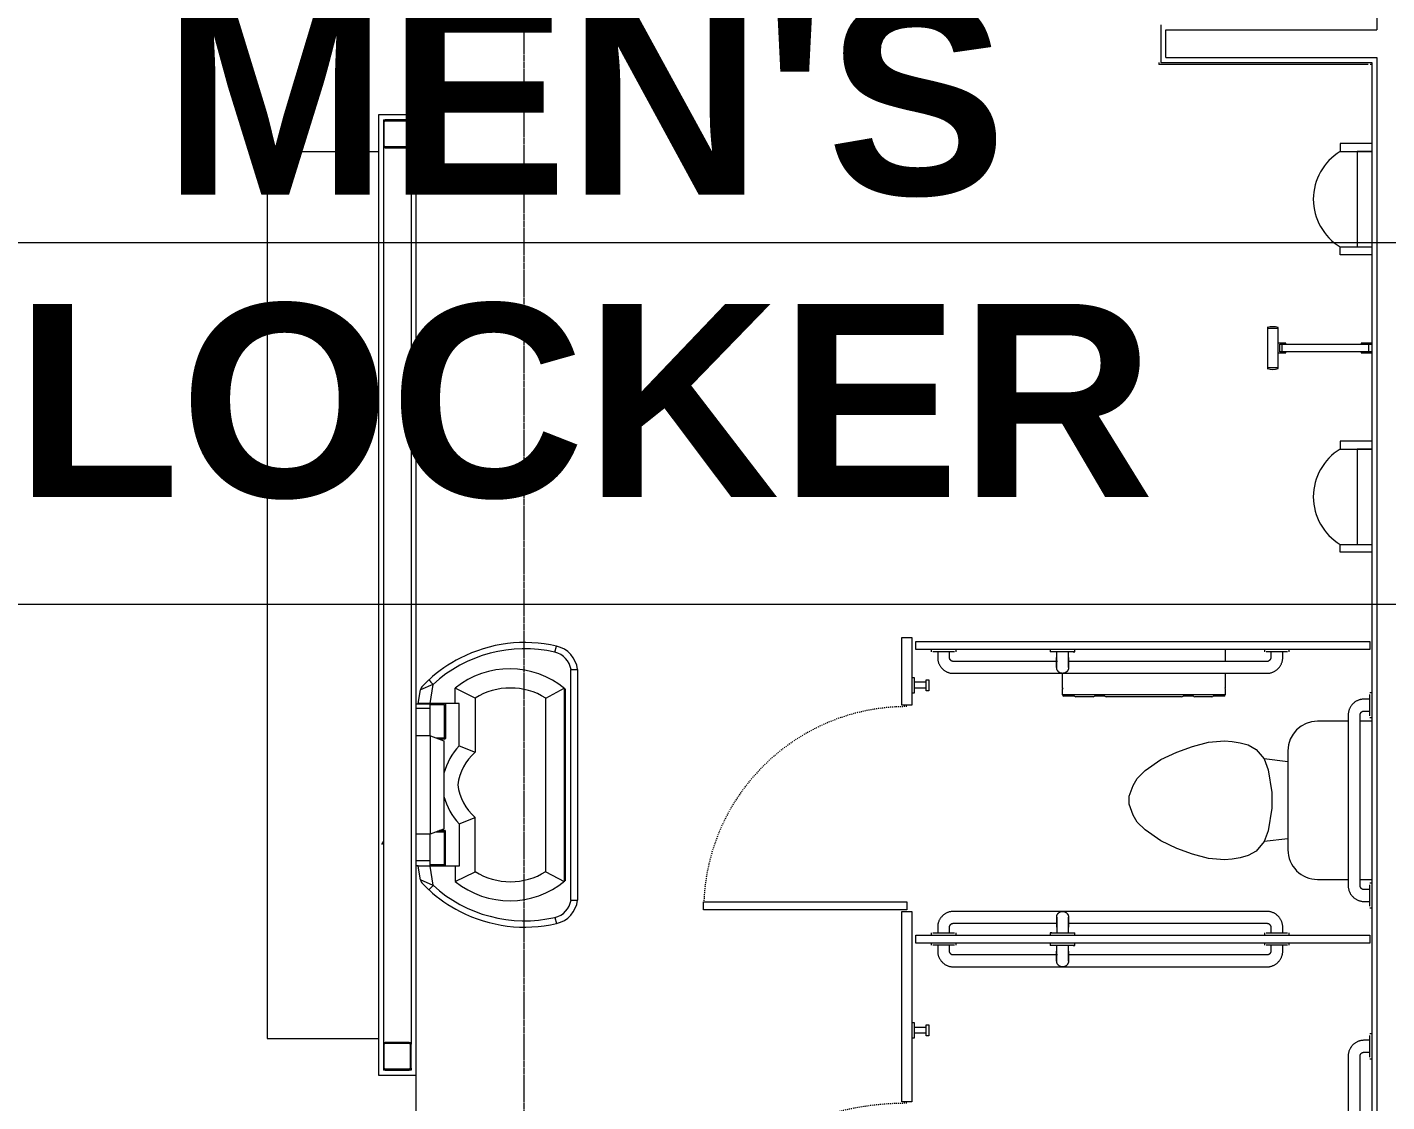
# Model space of a CAD drawing. Header units: inches. Extents: x 25369 to 33161, y -23509 to -20274.
# Drawn here: x 31268.4 to 31439.8, y -22651.3 to -22515.9 of the extents above; entities that cross this region are included whole.
import ezdxf

# ---------------------------------------------------------------- set-up
doc = ezdxf.new("R2010")
doc.units = ezdxf.units.IN
doc.header["$MEASUREMENT"] = 0
for name, pattern in [('Dash', [0.25, 0.125, -0.125]), ('Dash_2_', [0.25, 0.125, -0.125]), ('Grid Line 1_2_', [0.875, 0.5, -0.125, 0.125, -0.125])]:
    doc.linetypes.add(name, pattern=pattern)
for name, color, linetype, lineweight in [('A-FLOR', 192, 'Continuous', 13), ('A-GENM', 13, 'Continuous', 13), ('A-WALL', 113, 'Continuous', 13), ('A-WALL-PATT', 111, 'Continuous', 25), ('G-ANNO-SYMB', 111, 'Continuous', 9), ('I-FURN', 30, 'Continuous', 13), ('I-WALL', 2, 'Continuous', 13), ('M-AREA-IDEN', 171, 'Continuous', 9), ('P-SANR-FIXT', 6, 'Continuous', 13), ('Q-SPCQ', 91, 'Continuous', 13), ('Q-SPCQ-HDLN', 91, 'Dash', 9), ('S-COLS', 52, 'Continuous', 13), ('S-GRID', 1, 'Continuous', 9)]:
    doc.layers.add(name, color=color, linetype=linetype, lineweight=lineweight)
doc.styles.add('Arial_B', font='arialbd.ttf', dxfattribs={"height": 24.354149})

# ---------------------------------------------------------------- blocks, each defined once
blk = doc.blocks.new('Furniture 7 - Furniture 1-2413-Overall Floor Plan')
at = {"layer": 'I-FURN', "color": 43, "lineweight": 9}
for p, q in [((25350.61, -22501.12), (25350.61, -22612.87)), ((25364.61, -22501.12), (25350.61, -22501.12)), ((25350.61, -22612.87), (25364.61, -22612.87))]:
    blk.add_line(p, q, dxfattribs=at)
blk = doc.blocks.new('Toilet-Domestic-3D - Toilet-Domestic-3D-V39-Overall Floor Plan')
at = {"layer": 'P-SANR-FIXT', "color": 43, "lineweight": 9}
for p, q in [((-1.87, 11.5), (-0.5, 12)), ((-0.5, 12), (0.5, 12)), ((0.5, 12), (1.87, 11.5)), ((-3.74, 10), (-2.74, 11)), ((-2.74, 11), (-1.87, 11.5)), ((1.87, 11.5), (2.74, 11)), ((2.74, 11), (3.74, 10)), ((-5.13, 8), (-3.74, 10)), ((3.74, 10), (5.13, 8)), ((-6.06, 6), (-5.13, 8)), ((5.13, 8), (6.06, 6)), ((-6.79, 4), (-6.06, 6)), ((6.06, 6), (6.79, 4)), ((-7.33, 1.99), (-6.79, 4)), ((6.79, 4), (7.33, 1.99)), ((-7.5, 0), (-7.33, 1.99)), ((7.33, 1.99), (7.5, 0)), ((-7.41, -1), (-7.5, 0)), ((-7.24, -2), (-7.41, -1)), ((7.41, -1), (7.24, -2)), ((7.5, 0), (7.41, -1)), ((-6.97, -3), (-7.24, -2)), ((-6.4, -4), (-6.97, -3)), ((6.97, -3), (6.4, -4)), ((7.24, -2), (6.97, -3)), ((-5.21, -5), (-6.4, -4)), ((-3.84, -5.5), (-5.21, -5)), ((-4.86, -8.02), (-5.21, -5)), ((5.21, -5), (3.84, -5.5)), ((4.86, -8.02), (5.21, -5)), ((6.4, -4), (5.21, -5)), ((-1, -6), (-3.84, -5.5)), ((1, -6), (-1, -6)), ((3.84, -5.5), (1, -6)), ((6.25, -8.02), (-6.25, -8.02)), ((-9.98, -11.75), (-9.98, -15.6)), ((9.98, -15.6), (9.98, -11.75)), ((-9.98, -17.1), (-9.98, -18.6)), ((9.98, -18.6), (9.98, -17.1))]:
    blk.add_line(p, q, dxfattribs=at)
for centre, start, end in [((-6.25, -11.75), 90, 180), ((6.25, -11.75), 0, 90)]:
    blk.add_arc(centre, 3.73, start, end, dxfattribs=at)
blk = doc.blocks.new('Urinal-Wall-3D - Urinal-Wall-3D-23375-Overall Floor Plan')
at = {"layer": 'P-SANR-FIXT', "color": 43, "lineweight": 9}
for p, q in [((-11.29, 2.06), (-11.29, 6.06)), ((-11.29, 6.06), (-10.29, 6.06)), ((-10.29, 6.06), (-10.29, 2.06)), ((2.73, 6.06), (1.71, 6.06)), ((1.71, 6.06), (1.71, 2.06)), ((2.73, 2.06), (2.73, 6.06)), ((1.71, 3.91), (-10.29, 3.91)), ((-10.29, 3.91), (-10.29, 2.06)), ((1.71, 2.06), (1.71, 3.91))]:
    blk.add_line(p, q, dxfattribs=at)
blk.add_arc((-4.29, 2.46), 7, 31.0027, 148.9973, dxfattribs=at)
blk = doc.blocks.new('Partition-Floor_Braced_Urinal_Screen-Bradley_Corp-St__Stl - 11_ x 42_ Urinal Screen-283502-Overall Floor Plan')
at = {"layer": 'Q-SPCQ', "color": 43, "lineweight": 9}
for p, q in [((-0.6, -0.62), (-0.6, -2)), ((-0.5, -1), (-0.5, -0.62)), ((-0.5, -12), (-0.5, -1)), ((0.5, -1), (-0.5, -1)), ((0.5, -0.62), (0.5, -1)), ((0.5, -1), (0.5, -12)), ((0.6, -2), (0.6, -0.62)), ((-0.6, -2), (-0.5, -2)), ((0.5, -2), (0.6, -2)), ((-0.5, -11.5), (-0.6, -11.5)), ((-0.6, -11.5), (-0.6, -12.5)), ((0.6, -11.5), (0.5, -11.5)), ((0.6, -12.5), (0.6, -11.5)), ((-0.6, -12.44), (-2.58, -12.44)), ((-2.5, -12.5), (2.5, -12.5)), ((-2.5, -13.75), (-2.5, -12.5)), ((-0.5, -12.23), (-0.5, -12)), ((-0.5, -12), (0.5, -12)), ((0.5, -12.23), (-0.5, -12.23)), ((0.5, -12), (0.5, -12.23)), ((2.58, -12.44), (0.6, -12.44)), ((2.5, -12.5), (2.5, -13.75)), ((-2.58, -13.81), (2.58, -13.81)), ((2.5, -13.75), (-2.5, -13.75))]:
    blk.add_line(p, q, dxfattribs=at)
for centre, start, end in [((-0.39, -13.13), 162.6194, 197.3806), ((0.39, -13.13), 342.6194, 17.3806)]:
    blk.add_arc(centre, 2.3, start, end, dxfattribs=at)
blk = doc.blocks.new('Partition-Floor_Braced-Bradley_Corp-St_Stl-ADA-N_Stalls - ADA _optional_ _ n Standard Stalls-320718-Overall Floor Plan')
at = {"layer": 'Q-SPCQ', "color": 43, "lineweight": 9}
for p, q in [((11.69, 94.87), (12.69, 94.87)), ((11.69, 59.25), (11.69, 94.87)), ((12.69, 94.87), (12.69, 59.25)), ((71.69, 84.87), (72.69, 84.87)), ((71.69, 59.25), (71.69, 84.87)), ((72.69, 84.87), (72.69, 59.25)), ((8.5, 59.88), (11.5, 59.88)), ((8.5, 58.63), (8.5, 59.88)), ((11.5, 58.63), (8.5, 58.63)), ((11.5, 59.88), (11.5, 58.63)), ((12.69, 59.25), (11.69, 59.25)), ((47.5, 59.88), (71.5, 59.88)), ((47.5, 58.63), (47.5, 59.88)), ((71.5, 58.63), (47.5, 58.63)), ((71.5, 59.88), (71.5, 58.63)), ((72.69, 59.25), (71.69, 59.25)), ((97.5, 59.88), (106, 59.88)), ((97.5, 58.63), (97.5, 59.88)), ((106, 58.63), (97.5, 58.63)), ((106, 59.88), (106, 58.63)), ((67.5, 58.13), (68.5, 58.13)), ((67.5, 0.88), (67.5, 58.13)), ((68.5, 58.13), (68.5, 0.88)), ((104.5, 58.13), (105.5, 58.13)), ((104.5, 0.88), (104.5, 58.13)), ((105.5, 58.13), (105.5, 0.88)), ((68.5, 0.88), (67.5, 0.88)), ((105.5, 0.88), (104.5, 0.88))]:
    blk.add_line(p, q, dxfattribs=at)
at = {"layer": 'Q-SPCQ-HDLN', "color": 43, "linetype": 'Dash_2_'}
for centre, radius, end in [((11.69, 59.25), 35.62, 88.2092), ((71.69, 59.25), 25.62, 87.7958)]:
    blk.add_arc(centre, radius, 0, end, dxfattribs=at)
blk = doc.blocks.new('817_Grab_Bars - 8170-001420-V43-Overall Floor Plan')
at = {"layer": 'Q-SPCQ', "color": 43, "lineweight": 9}
for p, q in [((25453.2, -22631.3), (25453.2, -22631.58)), ((25454.77, -22631.58), (25453.41, -22631.58)), ((25454.02, -22631.58), (25454.02, -22632.3)), ((25456.12, -22631.58), (25454.77, -22631.58)), ((25455.52, -22632.3), (25455.52, -22631.58)), ((25456.33, -22631.58), (25456.33, -22631.3)), ((25495.2, -22631.3), (25495.2, -22631.58)), ((25496.77, -22631.58), (25495.41, -22631.58)), ((25496.02, -22631.58), (25496.02, -22632.3)), ((25498.12, -22631.58), (25496.77, -22631.58)), ((25497.52, -22632.3), (25497.52, -22631.58)), ((25498.33, -22631.58), (25498.33, -22631.3)), ((25469.11, -22632.8), (25456.02, -22632.8)), ((25495.52, -22632.8), (25470.42, -22632.8)), ((25456.02, -22634.3), (25495.52, -22634.3))]:
    blk.add_line(p, q, dxfattribs=at)
at = {"layer": 'Q-SPCQ', "color": 43, "lineweight": 9, "flags": 128}
for points in [[(25454.02, -22632.3), (25454.02, -22632.38), (25454.02, -22632.46), (25454.03, -22632.54), (25454.04, -22632.62), (25454.06, -22632.7), (25454.07, -22632.78), (25454.09, -22632.86), (25454.12, -22632.93), (25454.14, -22633.01), (25454.17, -22633.08), (25454.21, -22633.15), (25454.24, -22633.23), (25454.28, -22633.3), (25454.32, -22633.37), (25454.36, -22633.43), (25454.41, -22633.5), (25454.46, -22633.56), (25454.51, -22633.62), (25454.57, -22633.68), (25454.62, -22633.74), (25454.68, -22633.79), (25454.74, -22633.84), (25454.8, -22633.89), (25454.87, -22633.94), (25454.93, -22633.99), (25455, -22634.03), (25455.07, -22634.07), (25455.14, -22634.1), (25455.22, -22634.14), (25455.29, -22634.17), (25455.37, -22634.19), (25455.44, -22634.22), (25455.52, -22634.24), (25455.6, -22634.26), (25455.68, -22634.27), (25455.75, -22634.29), (25455.83, -22634.29), (25455.91, -22634.3), (25455.99, -22634.3), (25456.02, -22634.3)], [(25456.02, -22632.8), (25456, -22632.8), (25455.98, -22632.8), (25455.96, -22632.8), (25455.94, -22632.8), (25455.92, -22632.79), (25455.9, -22632.79), (25455.88, -22632.78), (25455.86, -22632.78), (25455.84, -22632.77), (25455.82, -22632.76), (25455.8, -22632.76), (25455.78, -22632.75), (25455.77, -22632.74), (25455.75, -22632.73), (25455.73, -22632.72), (25455.72, -22632.7), (25455.7, -22632.69), (25455.69, -22632.68), (25455.67, -22632.67), (25455.66, -22632.65), (25455.64, -22632.64), (25455.63, -22632.62), (25455.62, -22632.61), (25455.61, -22632.59), (25455.59, -22632.57), (25455.58, -22632.56), (25455.57, -22632.54), (25455.57, -22632.52), (25455.56, -22632.5), (25455.55, -22632.48), (25455.54, -22632.47), (25455.54, -22632.45), (25455.53, -22632.43), (25455.53, -22632.41), (25455.52, -22632.39), (25455.52, -22632.37), (25455.52, -22632.35), (25455.52, -22632.33), (25455.52, -22632.31), (25455.52, -22632.3)], [(25495.52, -22634.3), (25495.6, -22634.3), (25495.68, -22634.3), (25495.75, -22634.29), (25495.83, -22634.28), (25495.91, -22634.26), (25495.99, -22634.25), (25496.07, -22634.22), (25496.14, -22634.2), (25496.22, -22634.17), (25496.29, -22634.14), (25496.37, -22634.11), (25496.44, -22634.08), (25496.51, -22634.04), (25496.58, -22634), (25496.64, -22633.95), (25496.71, -22633.91), (25496.77, -22633.86), (25496.83, -22633.81), (25496.89, -22633.75), (25496.95, -22633.7), (25497, -22633.64), (25497.06, -22633.58), (25497.11, -22633.51), (25497.15, -22633.45), (25497.2, -22633.38), (25497.24, -22633.32), (25497.28, -22633.25), (25497.32, -22633.17), (25497.35, -22633.1), (25497.38, -22633.03), (25497.41, -22632.95), (25497.43, -22632.88), (25497.45, -22632.8), (25497.47, -22632.72), (25497.49, -22632.64), (25497.5, -22632.56), (25497.51, -22632.48), (25497.51, -22632.4), (25497.52, -22632.32), (25497.52, -22632.3)], [(25496.02, -22632.3), (25496.01, -22632.32), (25496.01, -22632.34), (25496.01, -22632.36), (25496.01, -22632.38), (25496.01, -22632.4), (25496, -22632.42), (25496, -22632.44), (25495.99, -22632.46), (25495.98, -22632.48), (25495.98, -22632.5), (25495.97, -22632.52), (25495.96, -22632.53), (25495.95, -22632.55), (25495.94, -22632.57), (25495.93, -22632.59), (25495.92, -22632.6), (25495.9, -22632.62), (25495.89, -22632.63), (25495.88, -22632.65), (25495.86, -22632.66), (25495.85, -22632.68), (25495.83, -22632.69), (25495.82, -22632.7), (25495.8, -22632.71), (25495.79, -22632.72), (25495.77, -22632.73), (25495.75, -22632.74), (25495.73, -22632.75), (25495.71, -22632.76), (25495.7, -22632.77), (25495.68, -22632.78), (25495.66, -22632.78), (25495.64, -22632.79), (25495.62, -22632.79), (25495.6, -22632.8), (25495.58, -22632.8), (25495.56, -22632.8), (25495.54, -22632.8), (25495.52, -22632.8), (25495.52, -22632.8)]]:
    blk.add_lwpolyline(points, dxfattribs=at)
blk = doc.blocks.new('817_Grab_Bars - 8170-001420-V44-Overall Floor Plan')
at = {"layer": 'Q-SPCQ', "color": 43, "lineweight": 9}
for p, q in [((25495.52, -22627.3), (25456.02, -22627.3)), ((25456.02, -22628.8), (25469.11, -22628.8)), ((25470.42, -22628.8), (25495.52, -22628.8)), ((25453.2, -22630.02), (25453.2, -22630.3)), ((25453.41, -22630.02), (25454.77, -22630.02)), ((25454.02, -22629.3), (25454.02, -22630.02)), ((25454.77, -22630.02), (25456.12, -22630.02)), ((25455.52, -22630.02), (25455.52, -22629.3)), ((25456.33, -22630.3), (25456.33, -22630.02)), ((25495.2, -22630.02), (25495.2, -22630.3)), ((25495.41, -22630.02), (25496.77, -22630.02)), ((25496.02, -22629.3), (25496.02, -22630.02)), ((25496.77, -22630.02), (25498.12, -22630.02)), ((25497.52, -22630.02), (25497.52, -22629.3)), ((25498.33, -22630.3), (25498.33, -22630.02))]:
    blk.add_line(p, q, dxfattribs=at)
at = {"layer": 'Q-SPCQ', "color": 43, "lineweight": 9, "flags": 128}
for points in [[(25456.02, -22627.3), (25455.94, -22627.3), (25455.86, -22627.31), (25455.78, -22627.32), (25455.7, -22627.33), (25455.62, -22627.34), (25455.54, -22627.36), (25455.46, -22627.38), (25455.39, -22627.4), (25455.31, -22627.43), (25455.24, -22627.46), (25455.16, -22627.49), (25455.09, -22627.53), (25455.02, -22627.57), (25454.95, -22627.61), (25454.89, -22627.65), (25454.82, -22627.7), (25454.76, -22627.75), (25454.7, -22627.8), (25454.64, -22627.85), (25454.58, -22627.91), (25454.53, -22627.97), (25454.47, -22628.03), (25454.42, -22628.09), (25454.38, -22628.16), (25454.33, -22628.22), (25454.29, -22628.29), (25454.25, -22628.36), (25454.22, -22628.43), (25454.18, -22628.5), (25454.15, -22628.58), (25454.12, -22628.65), (25454.1, -22628.73), (25454.08, -22628.81), (25454.06, -22628.88), (25454.04, -22628.96), (25454.03, -22629.04), (25454.02, -22629.12), (25454.02, -22629.2), (25454.02, -22629.28), (25454.02, -22629.3)], [(25455.52, -22629.3), (25455.52, -22629.28), (25455.52, -22629.26), (25455.52, -22629.24), (25455.52, -22629.22), (25455.53, -22629.2), (25455.53, -22629.18), (25455.53, -22629.16), (25455.54, -22629.15), (25455.55, -22629.13), (25455.55, -22629.11), (25455.56, -22629.09), (25455.57, -22629.07), (25455.58, -22629.05), (25455.59, -22629.04), (25455.6, -22629.02), (25455.61, -22629), (25455.63, -22628.99), (25455.64, -22628.97), (25455.65, -22628.96), (25455.67, -22628.94), (25455.68, -22628.93), (25455.7, -22628.92), (25455.71, -22628.91), (25455.73, -22628.89), (25455.75, -22628.88), (25455.76, -22628.87), (25455.78, -22628.86), (25455.8, -22628.85), (25455.82, -22628.84), (25455.83, -22628.84), (25455.85, -22628.83), (25455.87, -22628.82), (25455.89, -22628.82), (25455.91, -22628.81), (25455.93, -22628.81), (25455.95, -22628.81), (25455.97, -22628.8), (25455.99, -22628.8), (25456.01, -22628.8), (25456.02, -22628.8)], [(25497.52, -22629.3), (25497.51, -22629.22), (25497.51, -22629.14), (25497.5, -22629.06), (25497.49, -22628.98), (25497.48, -22628.91), (25497.46, -22628.83), (25497.44, -22628.75), (25497.41, -22628.67), (25497.39, -22628.6), (25497.36, -22628.52), (25497.32, -22628.45), (25497.29, -22628.38), (25497.25, -22628.31), (25497.21, -22628.24), (25497.17, -22628.17), (25497.12, -22628.11), (25497.07, -22628.05), (25497.02, -22627.98), (25496.96, -22627.92), (25496.91, -22627.87), (25496.85, -22627.81), (25496.79, -22627.76), (25496.73, -22627.71), (25496.66, -22627.66), (25496.6, -22627.62), (25496.53, -22627.58), (25496.46, -22627.54), (25496.39, -22627.5), (25496.31, -22627.47), (25496.24, -22627.44), (25496.16, -22627.41), (25496.09, -22627.39), (25496.01, -22627.37), (25495.93, -22627.35), (25495.86, -22627.33), (25495.78, -22627.32), (25495.7, -22627.31), (25495.62, -22627.31), (25495.54, -22627.3), (25495.52, -22627.3)], [(25495.52, -22628.8), (25495.54, -22628.8), (25495.56, -22628.8), (25495.58, -22628.81), (25495.59, -22628.81), (25495.61, -22628.81), (25495.63, -22628.82), (25495.65, -22628.82), (25495.67, -22628.83), (25495.69, -22628.83), (25495.71, -22628.84), (25495.73, -22628.85), (25495.75, -22628.86), (25495.76, -22628.87), (25495.78, -22628.88), (25495.8, -22628.89), (25495.81, -22628.9), (25495.83, -22628.91), (25495.84, -22628.93), (25495.86, -22628.94), (25495.87, -22628.95), (25495.89, -22628.97), (25495.9, -22628.98), (25495.91, -22629), (25495.92, -22629.02), (25495.94, -22629.03), (25495.95, -22629.05), (25495.96, -22629.07), (25495.97, -22629.08), (25495.97, -22629.1), (25495.98, -22629.12), (25495.99, -22629.14), (25495.99, -22629.16), (25496, -22629.18), (25496, -22629.2), (25496.01, -22629.22), (25496.01, -22629.24), (25496.01, -22629.26), (25496.01, -22629.28), (25496.02, -22629.3), (25496.02, -22629.3)]]:
    blk.add_lwpolyline(points, dxfattribs=at)
blk = doc.blocks.new('Dispenser-Toilet_Tissue-Frost_Products_LTD_-Jumbo-169 - Steel-Brushed-Stainless_Steel-V49-Overall Floor Plan')
at = {"layer": 'Q-SPCQ', "color": 43, "lineweight": 9}
for p, q in [((25490.26, -22594.3), (25490.26, -22595.81)), ((25469.77, -22599.14), (25469.77, -22597.28)), ((25490.26, -22597.3), (25490.26, -22599.14)), ((25469.77, -22600), (25469.77, -22599.23)), ((25469.77, -22599.23), (25469.83, -22599.23)), ((25469.83, -22599.23), (25469.83, -22599.2)), ((25490.21, -22599.2), (25490.21, -22599.23)), ((25490.21, -22599.23), (25490.26, -22599.23)), ((25490.26, -22599.23), (25490.26, -22600)), ((25490.26, -22600), (25469.77, -22600)), ((25471.28, -22600.16), (25469.93, -22600.16)), ((25473.61, -22600.26), (25471.44, -22600.26)), ((25475.08, -22600.16), (25473.77, -22600.16)), ((25484.77, -22600.26), (25475.26, -22600.26)), ((25486.26, -22600.16), (25484.95, -22600.16)), ((25488.59, -22600.26), (25486.42, -22600.26)), ((25490.11, -22600.16), (25488.75, -22600.16))]:
    blk.add_line(p, q, dxfattribs=at)
for centre, radius, start, end in [((25469.83, -22599.14), 0.06, 180, 270), ((25490.2, -22599.14), 0.0601, 272.6815, 0), ((25469.93, -22600), 0.16, 180, 270), ((25471.44, -22600.08), 0.18, 206.3878, 270), ((25473.61, -22600.08), 0.18, 270, 333.6122), ((25475.26, -22600.04), 0.22, 213.0557, 270), ((25484.77, -22600.04), 0.22, 270, 326.9443), ((25486.42, -22600.08), 0.18, 206.3878, 270), ((25488.59, -22600.08), 0.18, 270, 333.6122), ((25490.1, -22600), 0.16, 270.9981, 0)]:
    blk.add_arc(centre, radius, start, end, dxfattribs=at)
blk = doc.blocks.new('817_Grab_Bars - 8170-001420-V55-Overall Floor Plan')
at = {"layer": 'Q-SPCQ', "color": 43, "lineweight": 9}
for p, q in [((25508.48, -22643.55), (25507.77, -22643.55)), ((25508.77, -22642.74), (25508.48, -22642.74)), ((25508.48, -22644.3), (25508.48, -22642.95)), ((25508.48, -22645.66), (25508.48, -22644.3)), ((25505.77, -22645.55), (25505.77, -22685.05)), ((25507.27, -22685.05), (25507.27, -22645.55)), ((25507.77, -22645.05), (25508.48, -22645.05)), ((25508.48, -22645.87), (25508.77, -22645.87)), ((25508.77, -22684.74), (25508.48, -22684.74)), ((25508.48, -22686.3), (25508.48, -22684.95)), ((25508.48, -22685.55), (25507.77, -22685.55)), ((25507.77, -22687.05), (25508.48, -22687.05)), ((25508.48, -22687.66), (25508.48, -22686.3)), ((25508.48, -22687.87), (25508.77, -22687.87))]:
    blk.add_line(p, q, dxfattribs=at)
at = {"layer": 'Q-SPCQ', "color": 43, "lineweight": 9, "flags": 128}
for points in [[(25507.77, -22643.55), (25507.69, -22643.55), (25507.61, -22643.56), (25507.53, -22643.57), (25507.45, -22643.58), (25507.37, -22643.59), (25507.29, -22643.61), (25507.21, -22643.63), (25507.14, -22643.65), (25507.06, -22643.68), (25506.99, -22643.71), (25506.91, -22643.74), (25506.84, -22643.78), (25506.77, -22643.82), (25506.7, -22643.86), (25506.64, -22643.9), (25506.57, -22643.95), (25506.51, -22644), (25506.45, -22644.05), (25506.39, -22644.1), (25506.33, -22644.16), (25506.28, -22644.22), (25506.22, -22644.28), (25506.17, -22644.34), (25506.13, -22644.41), (25506.08, -22644.47), (25506.04, -22644.54), (25506, -22644.61), (25505.97, -22644.68), (25505.93, -22644.75), (25505.9, -22644.83), (25505.87, -22644.9), (25505.85, -22644.98), (25505.83, -22645.06), (25505.81, -22645.13), (25505.79, -22645.21), (25505.78, -22645.29), (25505.77, -22645.37), (25505.77, -22645.45), (25505.77, -22645.53), (25505.77, -22645.55)], [(25507.27, -22645.55), (25507.27, -22645.53), (25507.27, -22645.51), (25507.27, -22645.49), (25507.27, -22645.47), (25507.28, -22645.45), (25507.28, -22645.43), (25507.28, -22645.41), (25507.29, -22645.4), (25507.3, -22645.38), (25507.3, -22645.36), (25507.31, -22645.34), (25507.32, -22645.32), (25507.33, -22645.3), (25507.34, -22645.29), (25507.35, -22645.27), (25507.36, -22645.25), (25507.38, -22645.24), (25507.39, -22645.22), (25507.4, -22645.21), (25507.42, -22645.19), (25507.43, -22645.18), (25507.45, -22645.17), (25507.46, -22645.16), (25507.48, -22645.14), (25507.5, -22645.13), (25507.51, -22645.12), (25507.53, -22645.11), (25507.55, -22645.1), (25507.57, -22645.09), (25507.58, -22645.09), (25507.6, -22645.08), (25507.62, -22645.07), (25507.64, -22645.07), (25507.66, -22645.06), (25507.68, -22645.06), (25507.7, -22645.06), (25507.72, -22645.05), (25507.74, -22645.05), (25507.76, -22645.05), (25507.77, -22645.05)], [(25505.77, -22685.05), (25505.77, -22685.13), (25505.77, -22685.21), (25505.78, -22685.29), (25505.79, -22685.37), (25505.81, -22685.45), (25505.82, -22685.53), (25505.84, -22685.61), (25505.87, -22685.68), (25505.89, -22685.76), (25505.92, -22685.83), (25505.96, -22685.9), (25505.99, -22685.98), (25506.03, -22686.05), (25506.07, -22686.12), (25506.11, -22686.18), (25506.16, -22686.25), (25506.21, -22686.31), (25506.26, -22686.37), (25506.32, -22686.43), (25506.37, -22686.49), (25506.43, -22686.54), (25506.49, -22686.59), (25506.55, -22686.64), (25506.62, -22686.69), (25506.68, -22686.74), (25506.75, -22686.78), (25506.82, -22686.82), (25506.89, -22686.85), (25506.97, -22686.89), (25507.04, -22686.92), (25507.12, -22686.94), (25507.19, -22686.97), (25507.27, -22686.99), (25507.35, -22687.01), (25507.43, -22687.02), (25507.5, -22687.04), (25507.58, -22687.04), (25507.66, -22687.05), (25507.74, -22687.05), (25507.77, -22687.05)], [(25507.77, -22685.55), (25507.75, -22685.55), (25507.73, -22685.55), (25507.71, -22685.55), (25507.69, -22685.55), (25507.67, -22685.54), (25507.65, -22685.54), (25507.63, -22685.53), (25507.61, -22685.53), (25507.59, -22685.52), (25507.57, -22685.51), (25507.55, -22685.51), (25507.53, -22685.5), (25507.52, -22685.49), (25507.5, -22685.48), (25507.48, -22685.47), (25507.47, -22685.45), (25507.45, -22685.44), (25507.44, -22685.43), (25507.42, -22685.42), (25507.41, -22685.4), (25507.39, -22685.39), (25507.38, -22685.37), (25507.37, -22685.36), (25507.36, -22685.34), (25507.34, -22685.32), (25507.33, -22685.31), (25507.32, -22685.29), (25507.32, -22685.27), (25507.31, -22685.25), (25507.3, -22685.23), (25507.29, -22685.22), (25507.29, -22685.2), (25507.28, -22685.18), (25507.28, -22685.16), (25507.27, -22685.14), (25507.27, -22685.12), (25507.27, -22685.1), (25507.27, -22685.08), (25507.27, -22685.06), (25507.27, -22685.05)]]:
    blk.add_lwpolyline(points, dxfattribs=at)
blk = doc.blocks.new('817_Grab_Bars - 8170-001240-25748-Overall Floor Plan')
at = {"layer": 'Q-SPCQ', "color": 43, "lineweight": 9}
for p, q in [((25395.61, -22755.55), (25394.89, -22755.55)), ((25395.89, -22754.73), (25395.61, -22754.73)), ((25395.61, -22756.3), (25395.61, -22754.94)), ((25394.89, -22757.05), (25395.61, -22757.05)), ((25395.61, -22757.65), (25395.61, -22756.3)), ((25392.89, -22757.55), (25392.89, -22779.05)), ((25394.39, -22779.05), (25394.39, -22757.55)), ((25395.61, -22757.86), (25395.89, -22757.86)), ((25395.61, -22779.55), (25394.89, -22779.55)), ((25395.89, -22778.73), (25395.61, -22778.73)), ((25395.61, -22780.3), (25395.61, -22778.94)), ((25394.89, -22781.05), (25395.61, -22781.05)), ((25395.61, -22781.65), (25395.61, -22780.3)), ((25395.61, -22781.86), (25395.89, -22781.86))]:
    blk.add_line(p, q, dxfattribs=at)
at = {"layer": 'Q-SPCQ', "color": 43, "lineweight": 9, "flags": 128}
for points in [[(25394.89, -22755.55), (25394.81, -22755.55), (25394.73, -22755.55), (25394.65, -22755.56), (25394.57, -22755.57), (25394.49, -22755.59), (25394.41, -22755.6), (25394.34, -22755.62), (25394.26, -22755.65), (25394.19, -22755.68), (25394.11, -22755.7), (25394.04, -22755.74), (25393.97, -22755.77), (25393.9, -22755.81), (25393.83, -22755.85), (25393.76, -22755.9), (25393.7, -22755.94), (25393.63, -22755.99), (25393.57, -22756.04), (25393.51, -22756.1), (25393.46, -22756.15), (25393.4, -22756.21), (25393.35, -22756.27), (25393.3, -22756.34), (25393.25, -22756.4), (25393.21, -22756.47), (25393.17, -22756.53), (25393.13, -22756.6), (25393.09, -22756.68), (25393.06, -22756.75), (25393.03, -22756.82), (25393, -22756.9), (25392.97, -22756.97), (25392.95, -22757.05), (25392.93, -22757.13), (25392.92, -22757.21), (25392.91, -22757.29), (25392.9, -22757.37), (25392.89, -22757.45), (25392.89, -22757.53), (25392.89, -22757.55)], [(25394.39, -22757.55), (25394.39, -22757.53), (25394.39, -22757.51), (25394.39, -22757.49), (25394.4, -22757.47), (25394.4, -22757.45), (25394.4, -22757.43), (25394.41, -22757.41), (25394.42, -22757.39), (25394.42, -22757.37), (25394.43, -22757.35), (25394.44, -22757.33), (25394.45, -22757.32), (25394.46, -22757.3), (25394.47, -22757.28), (25394.48, -22757.26), (25394.49, -22757.25), (25394.5, -22757.23), (25394.51, -22757.22), (25394.53, -22757.2), (25394.54, -22757.19), (25394.56, -22757.17), (25394.57, -22757.16), (25394.59, -22757.15), (25394.6, -22757.14), (25394.62, -22757.13), (25394.64, -22757.12), (25394.65, -22757.11), (25394.67, -22757.1), (25394.69, -22757.09), (25394.71, -22757.08), (25394.73, -22757.07), (25394.75, -22757.07), (25394.77, -22757.06), (25394.79, -22757.06), (25394.81, -22757.05), (25394.83, -22757.05), (25394.84, -22757.05), (25394.86, -22757.05), (25394.88, -22757.05), (25394.89, -22757.05)], [(25392.89, -22779.05), (25392.89, -22779.13), (25392.9, -22779.21), (25392.9, -22779.29), (25392.92, -22779.37), (25392.93, -22779.44), (25392.95, -22779.52), (25392.97, -22779.6), (25392.99, -22779.68), (25393.02, -22779.75), (25393.05, -22779.83), (25393.08, -22779.9), (25393.12, -22779.97), (25393.15, -22780.04), (25393.2, -22780.11), (25393.24, -22780.18), (25393.29, -22780.24), (25393.34, -22780.3), (25393.39, -22780.37), (25393.44, -22780.42), (25393.5, -22780.48), (25393.56, -22780.54), (25393.62, -22780.59), (25393.68, -22780.64), (25393.74, -22780.69), (25393.81, -22780.73), (25393.88, -22780.77), (25393.95, -22780.81), (25394.02, -22780.85), (25394.09, -22780.88), (25394.17, -22780.91), (25394.24, -22780.94), (25394.32, -22780.96), (25394.39, -22780.98), (25394.47, -22781), (25394.55, -22781.02), (25394.63, -22781.03), (25394.71, -22781.04), (25394.79, -22781.04), (25394.87, -22781.05), (25394.89, -22781.05)], [(25394.89, -22779.55), (25394.87, -22779.55), (25394.85, -22779.55), (25394.83, -22779.54), (25394.81, -22779.54), (25394.79, -22779.54), (25394.77, -22779.53), (25394.75, -22779.53), (25394.73, -22779.52), (25394.71, -22779.51), (25394.7, -22779.51), (25394.68, -22779.5), (25394.66, -22779.49), (25394.64, -22779.48), (25394.62, -22779.47), (25394.61, -22779.46), (25394.59, -22779.45), (25394.58, -22779.44), (25394.56, -22779.42), (25394.55, -22779.41), (25394.53, -22779.4), (25394.52, -22779.38), (25394.5, -22779.37), (25394.49, -22779.35), (25394.48, -22779.33), (25394.47, -22779.32), (25394.46, -22779.3), (25394.45, -22779.28), (25394.44, -22779.26), (25394.43, -22779.25), (25394.42, -22779.23), (25394.42, -22779.21), (25394.41, -22779.19), (25394.41, -22779.17), (25394.4, -22779.15), (25394.4, -22779.13), (25394.39, -22779.11), (25394.39, -22779.09), (25394.39, -22779.07), (25394.39, -22779.05), (25394.39, -22779.05)]]:
    blk.add_lwpolyline(points, dxfattribs=at)
blk = doc.blocks.new('817_Grab_Bars - 8170-001180-25756-Overall Floor Plan')
at = {"layer": 'Q-SPCQ', "color": 43, "lineweight": 9}
for p, q in [((25469.02, -22690.3), (25469.02, -22691.02)), ((25469.02, -22690.3), (25469.02, -22691.02)), ((25470.52, -22691.02), (25470.52, -22690.3)), ((25470.52, -22691.02), (25470.52, -22690.3)), ((25468.2, -22691.02), (25468.2, -22691.3)), ((25468.2, -22691.02), (25468.2, -22691.3)), ((25468.2, -22691.02), (25471.33, -22691.02)), ((25468.41, -22691.02), (25468.2, -22691.02)), ((25468.2, -22691.02), (25468.41, -22691.02)), ((25468.41, -22691.02), (25468.2, -22691.02)), ((25471.33, -22691.3), (25471.33, -22691.02)), ((25471.33, -22691.3), (25471.33, -22691.02))]:
    blk.add_line(p, q, dxfattribs=at)
at = {"layer": 'Q-SPCQ', "color": 43, "lineweight": 9, "flags": 128}
for points in [[(25469.02, -22689.05), (25469.02, -22689.02), (25469.02, -22688.99), (25469.02, -22688.96), (25469.02, -22688.93), (25469.03, -22688.9), (25469.04, -22688.87), (25469.04, -22688.85), (25469.05, -22688.82), (25469.06, -22688.79), (25469.07, -22688.76), (25469.09, -22688.73), (25469.1, -22688.71), (25469.11, -22688.68), (25469.13, -22688.65), (25469.15, -22688.63), (25469.16, -22688.6), (25469.18, -22688.58), (25469.2, -22688.56), (25469.22, -22688.54), (25469.24, -22688.51), (25469.26, -22688.49), (25469.29, -22688.47), (25469.31, -22688.46), (25469.34, -22688.44), (25469.36, -22688.42), (25469.39, -22688.41), (25469.41, -22688.39), (25469.44, -22688.38), (25469.47, -22688.37), (25469.49, -22688.35), (25469.52, -22688.34), (25469.55, -22688.33), (25469.58, -22688.33), (25469.61, -22688.32), (25469.64, -22688.31), (25469.67, -22688.31), (25469.7, -22688.31), (25469.73, -22688.3), (25469.76, -22688.3), (25469.77, -22688.3)], [(25469.77, -22688.3), (25469.8, -22688.3), (25469.83, -22688.31), (25469.86, -22688.31), (25469.88, -22688.31), (25469.91, -22688.32), (25469.94, -22688.32), (25469.97, -22688.33), (25470, -22688.34), (25470.03, -22688.35), (25470.06, -22688.36), (25470.08, -22688.37), (25470.11, -22688.39), (25470.14, -22688.4), (25470.16, -22688.42), (25470.19, -22688.43), (25470.21, -22688.45), (25470.24, -22688.47), (25470.26, -22688.49), (25470.28, -22688.51), (25470.3, -22688.53), (25470.32, -22688.55), (25470.34, -22688.57), (25470.36, -22688.6), (25470.38, -22688.62), (25470.4, -22688.65), (25470.41, -22688.67), (25470.43, -22688.7), (25470.44, -22688.73), (25470.45, -22688.75), (25470.46, -22688.78), (25470.47, -22688.81), (25470.48, -22688.84), (25470.49, -22688.87), (25470.5, -22688.9), (25470.5, -22688.93), (25470.51, -22688.95), (25470.51, -22688.98), (25470.51, -22689.01), (25470.52, -22689.04), (25470.52, -22689.05)], [(25469.02, -22689.05), (25469.02, -22689.05), (25469.02, -22689.06), (25469.02, -22689.06), (25469.02, -22689.07), (25469.02, -22689.08), (25469.02, -22689.09), (25469.02, -22689.1), (25469.02, -22689.12), (25469.02, -22689.13), (25469.02, -22689.15), (25469.02, -22689.17), (25469.02, -22689.19), (25469.02, -22689.22), (25469.02, -22689.24), (25469.02, -22689.27), (25469.02, -22689.3), (25469.02, -22689.33), (25469.02, -22689.36), (25469.02, -22689.4), (25469.02, -22689.43), (25469.02, -22689.47), (25469.02, -22689.51), (25469.02, -22689.55), (25469.02, -22689.59), (25469.02, -22689.63), (25469.02, -22689.67), (25469.02, -22689.71), (25469.02, -22689.76), (25469.02, -22689.8), (25469.02, -22689.85), (25469.02, -22689.9), (25469.02, -22689.94), (25469.02, -22689.99), (25469.02, -22690.04), (25469.02, -22690.09), (25469.02, -22690.14), (25469.02, -22690.19), (25469.02, -22690.24), (25469.02, -22690.29), (25469.02, -22690.3)], [(25469.02, -22690.3), (25469.02, -22690.25), (25469.02, -22690.2), (25469.02, -22690.15), (25469.02, -22690.1), (25469.02, -22690.05), (25469.02, -22690.01), (25469.02, -22689.96), (25469.02, -22689.91), (25469.02, -22689.86), (25469.02, -22689.82), (25469.02, -22689.77), (25469.02, -22689.73), (25469.02, -22689.68), (25469.02, -22689.64), (25469.02, -22689.6), (25469.02, -22689.56), (25469.02, -22689.52), (25469.02, -22689.48), (25469.02, -22689.44), (25469.02, -22689.41), (25469.02, -22689.37), (25469.02, -22689.34), (25469.02, -22689.31), (25469.02, -22689.28), (25469.02, -22689.25), (25469.02, -22689.22), (25469.02, -22689.2), (25469.02, -22689.18), (25469.02, -22689.16), (25469.02, -22689.14), (25469.02, -22689.12), (25469.02, -22689.11), (25469.02, -22689.09), (25469.02, -22689.08), (25469.02, -22689.07), (25469.02, -22689.06), (25469.02, -22689.06), (25469.02, -22689.05), (25469.02, -22689.05)], [(25470.52, -22690.3), (25470.52, -22690.25), (25470.52, -22690.2), (25470.52, -22690.15), (25470.52, -22690.1), (25470.52, -22690.05), (25470.52, -22690.01), (25470.52, -22689.96), (25470.52, -22689.91), (25470.52, -22689.86), (25470.52, -22689.82), (25470.52, -22689.77), (25470.52, -22689.73), (25470.52, -22689.68), (25470.52, -22689.64), (25470.52, -22689.6), (25470.52, -22689.56), (25470.52, -22689.52), (25470.52, -22689.48), (25470.52, -22689.44), (25470.52, -22689.41), (25470.52, -22689.37), (25470.52, -22689.34), (25470.52, -22689.31), (25470.52, -22689.28), (25470.52, -22689.25), (25470.52, -22689.22), (25470.52, -22689.2), (25470.52, -22689.18), (25470.52, -22689.16), (25470.52, -22689.14), (25470.52, -22689.12), (25470.52, -22689.11), (25470.52, -22689.09), (25470.52, -22689.08), (25470.52, -22689.07), (25470.52, -22689.06), (25470.52, -22689.06), (25470.52, -22689.05), (25470.52, -22689.05)], [(25470.52, -22689.05), (25470.52, -22689.05), (25470.52, -22689.06), (25470.52, -22689.06), (25470.52, -22689.07), (25470.52, -22689.08), (25470.52, -22689.09), (25470.52, -22689.1), (25470.52, -22689.12), (25470.52, -22689.13), (25470.52, -22689.15), (25470.52, -22689.17), (25470.52, -22689.19), (25470.52, -22689.22), (25470.52, -22689.24), (25470.52, -22689.27), (25470.52, -22689.3), (25470.52, -22689.33), (25470.52, -22689.36), (25470.52, -22689.4), (25470.52, -22689.43), (25470.52, -22689.47), (25470.52, -22689.51), (25470.52, -22689.55), (25470.52, -22689.59), (25470.52, -22689.63), (25470.52, -22689.67), (25470.52, -22689.71), (25470.52, -22689.76), (25470.52, -22689.8), (25470.52, -22689.85), (25470.52, -22689.9), (25470.52, -22689.94), (25470.52, -22689.99), (25470.52, -22690.04), (25470.52, -22690.09), (25470.52, -22690.14), (25470.52, -22690.19), (25470.52, -22690.24), (25470.52, -22690.29), (25470.52, -22690.3)]]:
    blk.add_lwpolyline(points, dxfattribs=at)
blk = doc.blocks.new('Robe_hook_5552 - Coat_hook_5552-253841-Overall Floor Plan')
at = {"layer": 'A-GENM', "color": 43, "lineweight": 9}
for p, q in [((-0.94, -0.01), (-0.94, -0.35)), ((-0.94, -0.35), (0.94, -0.35)), ((-0.37, -1.81), (-0.37, -0.35)), ((0.38, -1.81), (0.38, -0.35)), ((0.94, -0.35), (0.94, -0.01)), ((-0.69, -2.16), (-0.69, -1.81)), ((-0.69, -1.81), (0.69, -1.81)), ((0.69, -2.16), (-0.69, -2.16)), ((0.69, -1.81), (0.69, -2.16))]:
    blk.add_line(p, q, dxfattribs=at)
blk = doc.blocks.new('HSS-Hollow Structural Section-Column - HSS3-1_2X3-1_2X1_8-V76-Overall Floor Plan')
at = {"layer": 'S-COLS', "color": 7}
for p, q in [((1.518, 1.75), (-1.518, 1.75)), ((-1.75, 1.518), (-1.75, -1.518)), ((-1.634, -1.518), (-1.634, 1.518)), ((-1.518, 1.634), (1.518, 1.634)), ((1.634, 1.518), (1.634, -1.518)), ((1.75, -1.518), (1.75, 1.518)), ((1.518, -1.634), (-1.518, -1.634)), ((-1.518, -1.75), (1.518, -1.75))]:
    blk.add_line(p, q, dxfattribs=at)
for centre, radius, start, end in [((-1.518, 1.518), 0.232, 90, 180), ((1.518, 1.518), 0.232, 360, 90), ((-1.518, 1.518), 0.116, 90, 180), ((1.518, 1.518), 0.116, 0, 90), ((-1.518, -1.518), 0.232, 180, 270), ((-1.518, -1.518), 0.116, 180, 270), ((1.518, -1.518), 0.232, 270, 360), ((1.518, -1.518), 0.116, 270, 360)]:
    blk.add_arc(centre, radius, start, end, dxfattribs=at)
blk = doc.blocks.new('HSS-Hollow Structural Section-Column - HSS3-1_2X3-1_2X1_8-V78-Overall Floor Plan')
at = {"layer": 'S-COLS', "color": 7}
for p, q in [((1.518, 1.75), (-1.518, 1.75)), ((-1.75, 1.518), (-1.75, -1.518)), ((-1.634, -1.518), (-1.634, 1.518)), ((-1.518, 1.634), (1.518, 1.634)), ((1.634, 1.518), (1.634, -1.518)), ((1.75, -1.518), (1.75, 1.518)), ((1.518, -1.634), (-1.518, -1.634)), ((-1.518, -1.75), (1.518, -1.75))]:
    blk.add_line(p, q, dxfattribs=at)
for centre, radius, start, end in [((-1.518, 1.518), 0.232, 90, 180), ((1.518, 1.518), 0.232, 360, 90), ((-1.518, 1.518), 0.116, 90, 180), ((1.518, 1.518), 0.116, 0, 90), ((-1.518, -1.518), 0.232, 180, 270), ((-1.518, -1.518), 0.116, 180, 270), ((1.518, -1.518), 0.232, 270, 360), ((1.518, -1.518), 0.116, 270, 360)]:
    blk.add_arc(centre, radius, start, end, dxfattribs=at)
blk = doc.blocks.new('Change_Table-Flip_Down-Frost_Products_LTD_-1125 - Polyethylene-White-366105-Overall Floor Plan')
at = {"layer": 'Q-SPCQ', "color": 43, "lineweight": 9}
for p, q in [((25405.77, -22594.65), (25405.95, -22593.86)), ((25389.09, -22598.91), (25389.89, -22598.11)), ((25407.79, -22596.82), (25408.62, -22596.82)), ((25407.79, -22625.89), (25407.79, -22596.82)), ((25408.62, -22596.82), (25408.62, -22625.89)), ((25388.51, -22601.1), (25388.81, -22599.4)), ((25390.4, -22598.7), (25388.81, -22599.4)), ((25390.4, -22598.7), (25389.98, -22601.1)), ((25395.7, -22600.41), (25393.21, -22599.17)), ((25393.21, -22601.1), (25393.21, -22599.17)), ((25404.61, -22600.41), (25406.94, -22599.17)), ((25406.94, -22599.17), (25406.94, -22623.53)), ((25407.04, -22599.25), (25407.04, -22623.45)), ((25388.27, -22601.15), (25388.51, -22601.15)), ((25393.69, -22601.1), (25388.51, -22601.1)), ((25388.51, -22601.15), (25388.51, -22601.1)), ((25388.51, -22601.15), (25391.73, -22601.15)), ((25390.02, -22601.15), (25390.02, -22605.18)), ((25391.83, -22601.25), (25390.02, -22601.25)), ((25391.83, -22605.43), (25391.83, -22601.25)), ((25391.96, -22601.1), (25391.96, -22605.5)), ((25393.69, -22606.42), (25393.69, -22601.1)), ((25395.7, -22600.41), (25395.7, -22607.23)), ((25404.61, -22622.3), (25404.61, -22600.41)), ((25390.02, -22601.75), (25388.27, -22601.75)), ((25390.07, -22605.18), (25388.27, -22605.18)), ((25390.07, -22617.53), (25390.07, -22605.18)), ((25390.07, -22605.18), (25391.77, -22605.8)), ((25390.75, -22605.43), (25391.83, -22605.43)), ((25391.73, -22605.53), (25391.02, -22605.53)), ((25391.86, -22605.6), (25391.23, -22605.6)), ((25391.77, -22605.8), (25391.77, -22616.91)), ((25393.69, -22606.42), (25395.7, -22607.23)), ((25390.07, -22617.53), (25391.77, -22616.91)), ((25393.69, -22616.29), (25395.7, -22615.47)), ((25393.69, -22616.29), (25393.69, -22621.6)), ((25395.7, -22622.3), (25395.7, -22615.47)), ((25388.27, -22617.53), (25390.07, -22617.53)), ((25390.02, -22617.53), (25390.02, -22621.55)), ((25390.75, -22617.28), (25391.83, -22617.28)), ((25391.73, -22617.18), (25391.02, -22617.18)), ((25391.86, -22617.1), (25391.23, -22617.1)), ((25391.83, -22621.45), (25391.83, -22617.28)), ((25391.96, -22621.6), (25391.96, -22617.2)), ((25390.02, -22620.95), (25388.27, -22620.95)), ((25388.51, -22621.55), (25388.27, -22621.55)), ((25388.51, -22621.55), (25391.73, -22621.55)), ((25388.51, -22621.6), (25388.51, -22621.55)), ((25393.69, -22621.6), (25388.51, -22621.6)), ((25388.81, -22623.31), (25388.51, -22621.6)), ((25389.98, -22621.6), (25390.4, -22624.01)), ((25391.83, -22621.45), (25390.02, -22621.45)), ((25393.21, -22621.6), (25393.21, -22623.54)), ((25390.42, -22624.03), (25388.81, -22623.31)), ((25389.89, -22624.6), (25389.09, -22623.8)), ((25393.21, -22623.54), (25395.7, -22622.3)), ((25404.61, -22622.3), (25406.94, -22623.53)), ((25389.89, -22624.6), (25390.42, -22624.03)), ((25407.79, -22625.89), (25408.62, -22625.89)), ((25405.77, -22628.06), (25405.95, -22628.85))]:
    blk.add_line(p, q, dxfattribs=at)
for centre, radius, start, end in [((25401.95, -22611.33), 17.12, 77.1058, 132.4083), ((25401.98, -22611.33), 17.91, 77.1036, 117.0252), ((25405.18, -22597.23), 2.65, 8.9006, 77.1058), ((25405.21, -22597.22), 3.44, 6.6703, 77.1036), ((25401.98, -22611.33), 17.91, 117.0252, 132.4157), ((25395.94, -22593.4), 7.66, 217.8807, 223.7167), ((25400.07, -22607.6), 10.87, 50.1591, 129.1586), ((25389.63, -22599.54), 0.83, 130.6052, 170.0067), ((25400.16, -22607.61), 8.46, 58.2462, 121.7538), ((25391.73, -22601.25), 0.1, 0, 90), ((25391.73, -22605.43), 0.1, 270, 0), ((25400.01, -22612.18), 8.55, 137.6677, 164.5358), ((25391.86, -22605.5), 0.1, 270, 0), ((25400.07, -22612.18), 6.59, 131.4443, 172.8364), ((25400.07, -22610.53), 6.59, 187.1636, 228.5557), ((25400.01, -22610.53), 8.55, 195.4642, 222.3323), ((25391.73, -22617.28), 0.1, 0, 90), ((25391.86, -22617.2), 0.1, 0, 90), ((25391.73, -22621.45), 0.1, 270, 0), ((25389.63, -22623.17), 0.83, 189.9933, 229.3948), ((25400.07, -22615.1), 10.87, 230.8414, 309.8409), ((25400.16, -22615.1), 8.46, 238.2462, 301.7538), ((25401.98, -22611.38), 17.91, 227.5846, 242.8439), ((25401.95, -22611.37), 17.12, 227.5917, 282.8942), ((25405.18, -22625.48), 2.65, 282.8942, 351.0994), ((25405.21, -22625.49), 3.44, 282.8964, 353.3297), ((25401.98, -22611.38), 17.91, 242.8439, 282.8964)]:
    blk.add_arc(centre, radius, start, end, dxfattribs=at)
blk = doc.blocks.new('Locker Rooms and Restrooms_rvt-2-Overall Floor Plan')
at = {"layer": 'A-WALL-PATT', "lineweight": 9}
h = blk.add_hatch(dxfattribs=at)
h.set_pattern_fill('FP_17', color=253, style=0, pattern_type=2)
h.set_pattern_definition([(0, (5929.126, 0), (61.44, 15.36), [2.534, -43.546, 2.534, -43.546, -245.76]), (0, (5929.126, 0), (61.44, 15.36), [-92.16, 2.534, -89.626, 2.534, -43.546, -107.52]), (0, (5929.126, 0), (61.44, 15.36), [-230.4, 2.534, -28.186, 2.534, -74.266]), (120, (5952.166, 7.68), (-44.02215, 45.528601), [2.534, -43.546, 2.534, -43.546, -245.76]), (120, (5952.166, 7.68), (-44.02215, 45.528601), [-92.16, 2.534, -89.626, 2.534, -43.546, -107.52]), (120, (5952.166, 7.68), (-44.02215, 45.528601), [-230.4, 2.534, -28.186, 2.534, -74.266]), (240, (5959.846, 38.4), (-17.41785, -60.888601), [2.534, -43.546, 2.534, -43.546, -245.76]), (240, (5959.846, 38.4), (-17.41785, -60.888601), [-92.16, 2.534, -89.626, 2.534, -43.546, -107.52]), (240, (5959.846, 38.4), (-17.41785, -60.888601), [-230.4, 2.534, -28.186, 2.534, -74.266])])
h.paths.add_polyline_path([(25384.14, -22647.93), (25384.14, -22526.93), (25383.52, -22526.93), (25383.52, -22647.93)], flags=0)
at = {"layer": 'A-FLOR', "color": 43, "lineweight": 9}
for p, q in [((25388.27, -22526.93), (25388.27, -22482.37)), ((25388.27, -22691.05), (25388.27, -22647.93))]:
    blk.add_line(p, q, dxfattribs=at)
at = {"layer": 'A-WALL', "color": 7}
for p, q in [((25509.39, -22435.18), (25509.39, -22516.18)), ((25482.77, -22519.68), (25482.77, -22516.18)), ((25482.77, -22516.18), (25508.77, -22516.18)), ((25508.77, -22516.18), (25509.39, -22516.18)), ((25482.77, -22519.68), (25508.77, -22519.68)), ((25508.77, -22519.68), (25509.39, -22519.68)), ((25509.39, -22519.68), (25509.39, -22691.3)), ((25384.14, -22527.55), (25387.64, -22527.55)), ((25384.14, -22527.55), (25384.14, -22527.8)), ((25387.64, -22527.55), (25387.64, -22527.8)), ((25384.14, -22530.83), (25384.14, -22644.05)), ((25387.64, -22530.83), (25387.64, -22644.05)), ((25384.14, -22647.08), (25384.14, -22647.3)), ((25384.37, -22647.3), (25384.14, -22647.3)), ((25387.64, -22647.3), (25387.41, -22647.3)), ((25387.64, -22647.08), (25387.64, -22647.3))]:
    blk.add_line(p, q, dxfattribs=at)
at = {"layer": 'I-WALL', "color": 7}
for p, q in [((25482.14, -22515.55), (25482.14, -22516.18)), ((25482.14, -22516.18), (25482.14, -22519.68)), ((25482.14, -22519.68), (25482.14, -22520.3)), ((25482.14, -22520.3), (25508.77, -22520.3)), ((25508.77, -22520.3), (25508.77, -22691.3)), ((25384.14, -22526.93), (25383.52, -22526.93)), ((25383.52, -22526.93), (25383.52, -22647.93)), ((25387.64, -22526.93), (25384.14, -22526.93)), ((25388.27, -22526.93), (25387.64, -22526.93)), ((25388.27, -22647.93), (25388.27, -22526.93)), ((25383.52, -22647.93), (25384.14, -22647.93)), ((25384.14, -22647.93), (25387.64, -22647.93)), ((25387.64, -22647.93), (25388.27, -22647.93))]:
    blk.add_line(p, q, dxfattribs=at)
at = {"layer": 'I-WALL', "color": 43, "lineweight": 9}
for p, q in [((25481.89, -22520.3), (25481.89, -22520.55)), ((25508.27, -22520.55), (25481.89, -22520.55)), ((25508.77, -22520.55), (25508.52, -22520.55))]:
    blk.add_line(p, q, dxfattribs=at)
at = {"color": 43, "lineweight": 9}
for name, p in [('HSS-Hollow Structural Section-Column - HSS3-1_2X3-1_2X1_8-V76-Overall Floor Plan', (25385.89, -22529.31)), ('Furniture 7 - Furniture 1-2413-Overall Floor Plan', (18.9, -30.44)), ('Change_Table-Flip_Down-Frost_Products_LTD_-1125 - Polyethylene-White-366105-Overall Floor Plan', (0, 0)), ('817_Grab_Bars - 8170-001420-V43-Overall Floor Plan', (0, 37)), ('Dispenser-Toilet_Tissue-Frost_Products_LTD_-Jumbo-169 - Steel-Brushed-Stainless_Steel-V49-Overall Floor Plan', (0, 0)), ('817_Grab_Bars - 8170-001240-25748-Overall Floor Plan', (112.88, 154.99)), ('817_Grab_Bars - 8170-001420-V44-Overall Floor Plan', (0, 0)), ('817_Grab_Bars - 8170-001180-25756-Overall Floor Plan', (0, 61)), ('817_Grab_Bars - 8170-001420-V43-Overall Floor Plan', (0, 0)), ('HSS-Hollow Structural Section-Column - HSS3-1_2X3-1_2X1_8-V78-Overall Floor Plan', (25385.89, -22645.56)), ('817_Grab_Bars - 8170-001420-V55-Overall Floor Plan', (0, 0))]:
    blk.add_blockref(name, p, dxfattribs=at)
for name, p, rotation in [('Urinal-Wall-3D - Urinal-Wall-3D-23375-Overall Floor Plan', (25510.83, -22533.26), 90), ('Partition-Floor_Braced_Urinal_Screen-Bradley_Corp-St__Stl - 11_ x 42_ Urinal Screen-283502-Overall Floor Plan', (25509.39, -22556.3), 269.9999999999793), ('Urinal-Wall-3D - Urinal-Wall-3D-23375-Overall Floor Plan', (25510.83, -22570.76), 90), ('Partition-Floor_Braced-Bradley_Corp-St_Stl-ADA-N_Stalls - ADA _optional_ _ n Standard Stalls-320718-Overall Floor Plan', (25509.39, -22698.8), 89.99999999999959), ('817_Grab_Bars - 8170-001180-25756-Overall Floor Plan', (50939.53, -45285.61), 180), ('Robe_hook_5552 - Coat_hook_5552-253841-Overall Floor Plan', (25450.76, -22598.8), 89.99999999999991), ('Toilet-Domestic-3D - Toilet-Domestic-3D-V39-Overall Floor Plan', (25490.16, -22613.3), 90.0000000000001), ('817_Grab_Bars - 8170-001180-25756-Overall Floor Plan', (50939.53, -45322.61), 180), ('Robe_hook_5552 - Coat_hook_5552-253841-Overall Floor Plan', (25450.76, -22642.3), 89.99999999999991)]:
    blk.add_blockref(name, p, dxfattribs=dict(at, rotation=rotation))

msp = doc.modelspace()

# ---------------------------------------------------------------- linework, layer by layer
at = {"layer": 'G-ANNO-SYMB'}
msp.add_line((32512.73, -22588.63), (27922.79, -22588.63), dxfattribs=at)
at = {"layer": 'S-GRID', "linetype": 'Grid Line 1_2_'}
for p, q in [((31331.02, -23095.8), (31331.02, -20550.05)), ((31331.02, -23413.24), (31331.02, -20902.43)), ((32356.47, -22543.05), (27400.49, -22543.05)), ((32648.19, -22543.05), (27719.33, -22543.05))]:
    msp.add_line(p, q, dxfattribs=at)

# ---------------------------------------------------------------- block references
at = {"color": 250, "lineweight": 5}
msp.add_blockref('Locker Rooms and Restrooms_rvt-2-Overall Floor Plan', (5929.13, 0), dxfattribs=at)

# ---------------------------------------------------------------- texts
at = {"layer": 'M-AREA-IDEN', "insert": (31338.66, -22512.63), "char_height": 24.354, "width": 166.752, "attachment_point": 2, "line_spacing_factor": 0.938532, "style": 'Arial_B'}
msp.add_mtext("MEN'S\\PLOCKER", dxfattribs=at)

doc.saveas('drawing.dxf')
